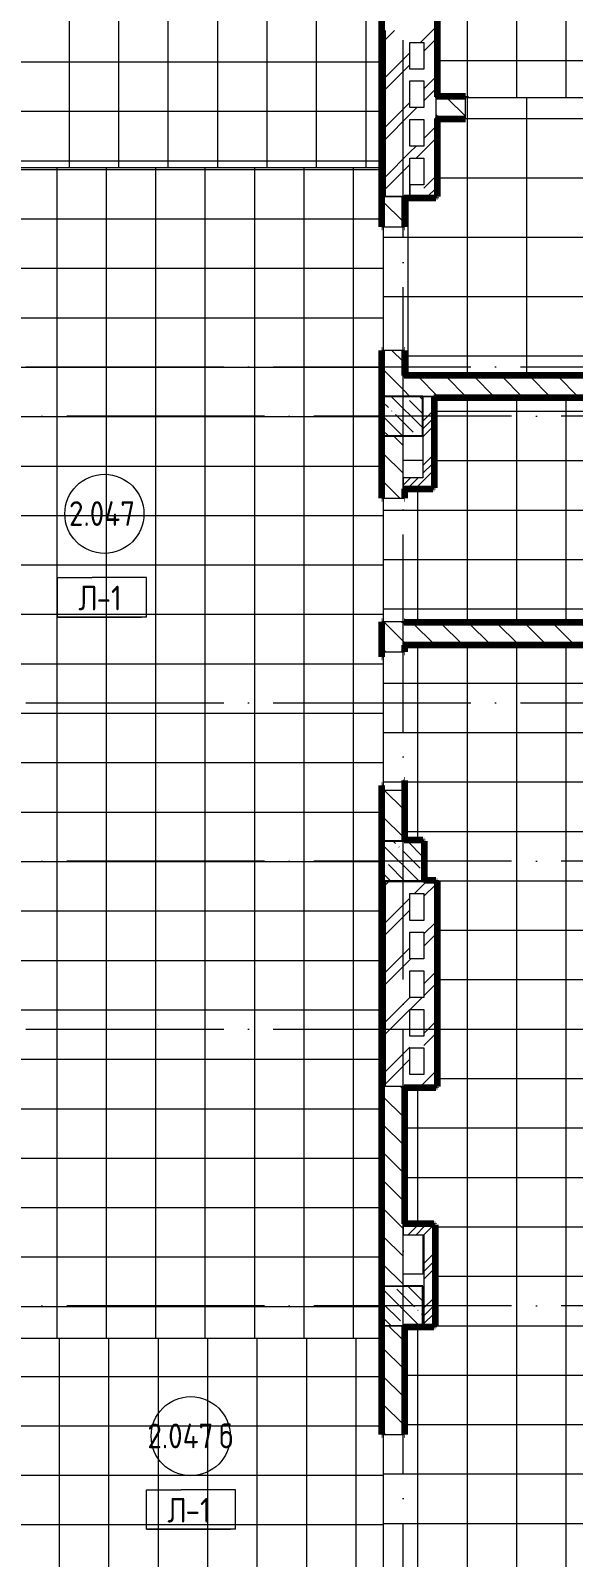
# Model space of a CAD drawing. Header units: millimetres. Extents: x 97 to 214665, y -4577 to 61202.
# Drawn here: x 198981 to 204471, y 10581 to 26025 of the extents above; entities that cross this region are included whole.
import ezdxf

# ---------------------------------------------------------------- set-up
doc = ezdxf.new("R2010")
doc.units = ezdxf.units.MM
doc.linetypes.add('ADSK_Линия сетки', pattern=[2500, 2000, -250, 0, -250])
for name, color, linetype, lineweight in [('A-AREA-____-IDEN', 2, 'Continuous', 20), ('A-FLOR-____-IDEN', 11, 'Continuous', 20), ('A-FLOR-____-OTLN', 192, 'Continuous', 9), ('A-FLOR-____-PATT', 8, 'Continuous', 9), ('A-WALL-____-MCUT', 113, 'Continuous', 9), ('A-WALL-____-PATT', 111, 'Continuous', 9), ('I-WALL-____-OTLN', 2, 'Continuous', 9), ('S-COLS-____-MCUT', 52, 'Continuous', 9), ('S-COLS-____-OTLN', 52, 'Continuous', 9), ('S-GRID-____-OTLN', 1, 'Continuous', 9)]:
    doc.layers.add(name, color=color, linetype=linetype, lineweight=lineweight)
doc.styles.add('GOST Common', font='GOST_Common.ttf', dxfattribs={"width": 0.9, "height": 250})
pattern_1 = [(135, (0, 0), (-141.42136, -141.42136), [])]
pattern_2 = [(45, (0, 0), (-251.4472, 251.4472), []), (45, (0, 381), (-251.4472, 251.4472), [])]
pattern_3 = [(45, (0, 0), (-224.5064, 224.5064), []), (45, (79.38, 0), (0, 449.0128), []), (45, (-79.38, 0), (0, 449.0128), [])]

# ---------------------------------------------------------------- blocks, each defined once
blk = doc.blocks.new('BSC_Колонна _Прямоугольная - 400x400-V28-О_АИ_ПП_4_200_Целиком')
at = {"layer": 'S-COLS-____-OTLN', "lineweight": 5}
h = blk.add_hatch(dxfattribs=at)
h.set_pattern_fill('FP_63', color=256, style=0, pattern_type=2)
h.set_pattern_definition([(135, (-145250, -22125), (-142.5612, -142.5612), []), (135, (-145107.44, -22125), (-142.5612, -142.5612), [252.016, -50.403, 3.353, -47.05])])
h.paths.add_polyline_path([(200, -200), (200, 200), (-200, 200), (-200, -200), (-111, -200)])
at = {"layer": 'S-COLS-____-MCUT', "color": 130, "lineweight": 25}
for p, q in [((200, 200), (-200, 200)), ((-200, 200), (-200, -200)), ((200, -200), (200, 200)), ((-200, -200), (200, -200))]:
    blk.add_line(p, q, dxfattribs=at)
blk = doc.blocks.new('BSC_Колонна _Прямоугольная - 400x400-V29-О_АИ_ПП_4_200_Целиком')
at = {"layer": 'S-COLS-____-OTLN', "lineweight": 5}
h = blk.add_hatch(dxfattribs=at)
h.set_pattern_fill('FP_64', color=256, style=0, pattern_type=2)
h.set_pattern_definition([(135, (-145250, -17625), (-142.56192, -142.56192), []), (135, (-145107.44, -17625), (-142.56192, -142.56192), [252.016, -50.403, 3.353, -47.05])])
h.paths.add_polyline_path([(-200, -200), (200, -200), (200, 200), (-200, 200)])
at = {"layer": 'S-COLS-____-MCUT', "color": 130, "lineweight": 25}
for p, q in [((200, 200), (-200, 200)), ((-200, 200), (-200, -200)), ((200, -200), (200, 200)), ((-200, -200), (200, -200))]:
    blk.add_line(p, q, dxfattribs=at)
blk = doc.blocks.new('0083_СОШ675_АР_R22_rvt-1-О_АИ_ПП_4_200_Целиком')
at = {"layer": 'A-WALL-____-PATT', "lineweight": 5}
h = blk.add_hatch(dxfattribs=at)
h.set_pattern_fill('FP_11', color=10, style=0, pattern_type=2)
h.set_pattern_definition(pattern_2)
h.paths.add_polyline_path([(145460, 24345), (145580, 24345), (145580, 26825), (145460, 26825), (145460, 24465)])
h = blk.add_hatch(dxfattribs=at)
h.set_pattern_fill('FP_11', color=10, style=0, pattern_type=2)
h.set_pattern_definition(pattern_2)
h.paths.add_polyline_path([(145320, 25905), (145460, 25905), (145460, 26025), (145070, 26025), (145070, 25905), (145139, 25905)])
h = blk.add_hatch(dxfattribs=at)
h.set_pattern_fill('FP_11', color=10, style=0, pattern_type=2)
h.set_pattern_definition(pattern_2)
h.paths.add_polyline_path([(145139, 24345), (145320, 24345), (145320, 25905), (145070, 25905), (145070, 24345)])
h = blk.add_hatch(dxfattribs=at)
h.set_pattern_fill('FP_11', color=10, style=0, pattern_type=2)
h.set_pattern_definition(pattern_2)
h.paths.add_polyline_path([(145460, 25515), (145460, 25635), (145320, 25635), (145320, 25515)])
h = blk.add_hatch(dxfattribs=at)
h.set_pattern_fill('FP_8', color=10, style=0, pattern_type=2)
h.set_pattern_definition(pattern_1)
h.paths.add_polyline_path([(152750, 25145), (152750, 25345), (147130, 25345), (147130, 25145), (150937, 25145)])
h.paths.add_polyline_path([(145580, 25145), (145880, 25145), (145880, 25345), (145580, 25345), (145580, 25209)])
h = blk.add_hatch(dxfattribs=at)
h.set_pattern_fill('FP_11', color=10, style=0, pattern_type=2)
h.set_pattern_definition(pattern_2)
h.paths.add_polyline_path([(145460, 25125), (145460, 25245), (145320, 25245), (145320, 25125)])
h = blk.add_hatch(dxfattribs=at)
h.set_pattern_fill('FP_11', color=10, style=0, pattern_type=2)
h.set_pattern_definition(pattern_2)
h.paths.add_polyline_path([(145460, 24735), (145460, 24855), (145320, 24855), (145320, 24735)])
h = blk.add_hatch(dxfattribs=at)
h.set_pattern_fill('FP_8', color=10, style=0, pattern_type=2)
h.set_pattern_definition(pattern_1)
h.paths.add_polyline_path([(145050, 22325), (145250, 22325), (145250, 22790), (145050, 22790)])
h.paths.add_polyline_path([(145250, 24040), (145250, 24345), (145050, 24345), (145050, 24040), (145139, 24040)])
h = blk.add_hatch(dxfattribs=at)
h.set_pattern_fill('FP_8', color=10, style=0, pattern_type=2)
h.set_pattern_definition(pattern_1)
h.paths.add_polyline_path([(152750, 22325), (152750, 22525), (145250, 22525), (145250, 22325), (152386, 22325)])
h = blk.add_hatch(dxfattribs=at)
h.set_pattern_fill('FP_15', color=10, style=0, pattern_type=2)
h.set_pattern_definition(pattern_3)
h.paths.add_polyline_path([(145550, 21400), (145550, 22325), (145450, 22325), (145450, 21400)])
h = blk.add_hatch(dxfattribs=at)
h.set_pattern_fill('FP_8', color=10, style=0, pattern_type=2)
h.set_pattern_definition(pattern_1)
h.paths.add_polyline_path([(145050, 17825), (145250, 17825), (145250, 18340), (145050, 18340)])
h.paths.add_polyline_path([(145250, 19740), (145250, 20045), (145050, 20045), (145050, 19740), (145139, 19740)])
h.paths.add_polyline_path([(145139, 21295), (145250, 21295), (145250, 21925), (145050, 21925), (145050, 21295)])
h = blk.add_hatch(dxfattribs=at)
h.set_pattern_fill('FP_15', color=10, style=0, pattern_type=2)
h.set_pattern_definition(pattern_3)
h.paths.add_polyline_path([(145450, 21400), (145450, 21500), (145250, 21500), (145250, 21400)])
h = blk.add_hatch(dxfattribs=at)
h.set_pattern_fill('FP_8', color=10, style=0, pattern_type=2)
h.set_pattern_definition(pattern_1)
h.paths.add_polyline_path([(152750, 19825), (152750, 20025), (145250, 20025), (145250, 19825), (150937, 19825)])
h = blk.add_hatch(dxfattribs=at)
h.set_pattern_fill('FP_11', color=10, style=0, pattern_type=2)
h.set_pattern_definition(pattern_2)
h.paths.add_polyline_path([(145320, 17295), (145460, 17295), (145460, 17415), (145070, 17415), (145070, 17295), (145139, 17295)])
h = blk.add_hatch(dxfattribs=at)
h.set_pattern_fill('FP_11', color=10, style=0, pattern_type=2)
h.set_pattern_definition(pattern_2)
h.paths.add_polyline_path([(145460, 15345), (145580, 15345), (145580, 17415), (145460, 17415), (145460, 15465)])
h = blk.add_hatch(dxfattribs=at)
h.set_pattern_fill('FP_11', color=10, style=0, pattern_type=2)
h.set_pattern_definition(pattern_2)
h.paths.add_polyline_path([(145320, 15465), (145320, 17295), (145070, 17295), (145070, 15465), (145139, 15465)])
h = blk.add_hatch(dxfattribs=at)
h.set_pattern_fill('FP_11', color=10, style=0, pattern_type=2)
h.set_pattern_definition(pattern_2)
h.paths.add_polyline_path([(145460, 16905), (145460, 17025), (145320, 17025), (145320, 16905)])
h = blk.add_hatch(dxfattribs=at)
h.set_pattern_fill('FP_11', color=10, style=0, pattern_type=2)
h.set_pattern_definition(pattern_2)
h.paths.add_polyline_path([(145460, 16515), (145460, 16635), (145320, 16635), (145320, 16515)])
h = blk.add_hatch(dxfattribs=at)
h.set_pattern_fill('FP_11', color=10, style=0, pattern_type=2)
h.set_pattern_definition(pattern_2)
h.paths.add_polyline_path([(145460, 16125), (145460, 16245), (145320, 16245), (145320, 16125)])
h = blk.add_hatch(dxfattribs=at)
h.set_pattern_fill('FP_11', color=10, style=0, pattern_type=2)
h.set_pattern_definition(pattern_2)
h.paths.add_polyline_path([(145070, 15345), (145460, 15345), (145460, 15465), (145070, 15465)])
h = blk.add_hatch(dxfattribs=at)
h.set_pattern_fill('FP_8', color=10, style=0, pattern_type=2)
h.set_pattern_definition(pattern_1)
h.paths.add_polyline_path([(145250, 4325), (145250, 8425), (145050, 8425), (145050, 4325), (145139, 4325)])
h.paths.add_polyline_path([(145139, 8825), (145250, 8825), (145250, 9325), (145050, 9325), (145050, 8825)])
h.paths.add_polyline_path([(145250, 11825), (145250, 12925), (145050, 12925), (145050, 11825), (145139, 11825)])
h.paths.add_polyline_path([(145250, 13325), (145250, 15345), (145050, 15345), (145050, 13325), (145139, 13325)])
h = blk.add_hatch(dxfattribs=at)
h.set_pattern_fill('FP_15', color=10, style=0, pattern_type=2)
h.set_pattern_definition(pattern_3)
h.paths.add_polyline_path([(145460, 13845), (145460, 13945), (145250, 13945), (145250, 13845)])
h = blk.add_hatch(dxfattribs=at)
h.set_pattern_fill('FP_15', color=10, style=0, pattern_type=2)
h.set_pattern_definition(pattern_3)
h.paths.add_polyline_path([(145460, 12925), (145560, 12925), (145560, 13945), (145460, 13945), (145460, 13643)])
at = {"layer": 'S-COLS-____-OTLN', "lineweight": 5}
h = blk.add_hatch(dxfattribs=at)
h.set_pattern_fill('FP_31', color=256, style=0, pattern_type=2)
h.set_pattern_definition([(135, (0, 0), (-142.5612, -142.5612), []), (135, (142.56, 0), (-142.5612, -142.5612), [252.016, -50.403, 3.353, -47.05])])
h.paths.add_polyline_path([(145250, 12925), (145450, 12925), (145450, 13325), (145050, 13325), (145050, 12925), (145139, 12925)])
at = {"layer": 'A-FLOR-____-OTLN', "color": 90}
for p, q in [((145250, 21675), (145250, 21925)), ((145450, 21675), (145250, 21675)), ((145250, 13445), (145250, 13845)), ((145450, 13845), (145450, 13445)), ((145450, 13445), (145250, 13445))]:
    blk.add_line(p, q, dxfattribs=at)
at = {"layer": 'A-WALL-____-MCUT', "color": 50, "lineweight": 13}
for p, q in [((145580, 25345), (145580, 26825)), ((145070, 26025), (145070, 25905)), ((145070, 25905), (145070, 24345)), ((145320, 25635), (145320, 25905)), ((145320, 25905), (145460, 25905)), ((145460, 25905), (145460, 25635)), ((145460, 25635), (145320, 25635)), ((145320, 25245), (145320, 25515)), ((145320, 25515), (145460, 25515)), ((145460, 25515), (145460, 25245)), ((145880, 25345), (145580, 25345)), ((145880, 25145), (145880, 25345)), ((145460, 25245), (145320, 25245)), ((145320, 24855), (145320, 25125)), ((145320, 25125), (145460, 25125)), ((145460, 25125), (145460, 24855)), ((145580, 25145), (145880, 25145)), ((145580, 24345), (145580, 25145)), ((145460, 24855), (145320, 24855)), ((145320, 24345), (145320, 24735)), ((145320, 24735), (145460, 24735)), ((145460, 24735), (145460, 24465)), ((145460, 24465), (145320, 24465)), ((145320, 24465), (145320, 24345)), ((145050, 24345), (145050, 24040)), ((145070, 24345), (145050, 24345)), ((145250, 24345), (145320, 24345)), ((145250, 24040), (145250, 24345)), ((145320, 24345), (145460, 24345)), ((145460, 24345), (145580, 24345)), ((145050, 24040), (145250, 24040)), ((145050, 22790), (145050, 22325)), ((145250, 22790), (145050, 22790)), ((145250, 22525), (145250, 22790)), ((152750, 22525), (145250, 22525)), ((145450, 22325), (152750, 22325)), ((145550, 22325), (145450, 22325)), ((145550, 21400), (145550, 22325)), ((145050, 21925), (145050, 21295)), ((145250, 21295), (145250, 21925)), ((145450, 21925), (145450, 21500)), ((145450, 21500), (145250, 21500)), ((145250, 21500), (145250, 21400)), ((145250, 21400), (145450, 21400)), ((145450, 21400), (145550, 21400)), ((145050, 21295), (145250, 21295)), ((145050, 20045), (145050, 19740)), ((145250, 20045), (145050, 20045)), ((145250, 20025), (145250, 20045)), ((152750, 20025), (145250, 20025)), ((145250, 19825), (152750, 19825)), ((145250, 19740), (145250, 19825)), ((145050, 19740), (145250, 19740)), ((145050, 18340), (145050, 17825)), ((145250, 18340), (145050, 18340)), ((145250, 17825), (145250, 18340)), ((145460, 17415), (145070, 17415)), ((145070, 17415), (145070, 17295)), ((145580, 17415), (145460, 17415)), ((145580, 15345), (145580, 17415)), ((145070, 17295), (145070, 15465)), ((145320, 17025), (145320, 17295)), ((145320, 17295), (145460, 17295)), ((145460, 17295), (145460, 17025)), ((145460, 17025), (145320, 17025)), ((145320, 16635), (145320, 16905)), ((145320, 16905), (145460, 16905)), ((145460, 16905), (145460, 16635)), ((145460, 16635), (145320, 16635)), ((145320, 16245), (145320, 16515)), ((145320, 16515), (145460, 16515)), ((145460, 16515), (145460, 16245)), ((145460, 16245), (145320, 16245)), ((145320, 15855), (145320, 16125)), ((145320, 16125), (145460, 16125)), ((145460, 16125), (145460, 15855)), ((145460, 15855), (145320, 15855)), ((145320, 15465), (145320, 15735)), ((145320, 15735), (145460, 15735)), ((145460, 15735), (145460, 15465)), ((145070, 15465), (145070, 15345)), ((145460, 15465), (145320, 15465)), ((145050, 15345), (145050, 13325)), ((145070, 15345), (145050, 15345)), ((145250, 15345), (145460, 15345)), ((145250, 13325), (145250, 15345)), ((145460, 15345), (145580, 15345)), ((145460, 13945), (145250, 13945)), ((145250, 13945), (145250, 13845)), ((145560, 13945), (145460, 13945)), ((145560, 12925), (145560, 13945)), ((145250, 13845), (145460, 13845)), ((145460, 13845), (145460, 12925)), ((145050, 12925), (145050, 11825)), ((145250, 11825), (145250, 12925)), ((145460, 12925), (145560, 12925)), ((145050, 11825), (145250, 11825))]:
    blk.add_line(p, q, dxfattribs=at)
at = {"layer": 'A-WALL-____-MCUT', "color": 10, "lineweight": 5}
for p, q in [((145580, 25345), (145580, 25145)), ((145070, 24345), (145250, 24345)), ((145250, 24345), (145070, 24345)), ((145250, 15345), (145070, 15345)), ((145050, 13325), (145250, 13325)), ((145250, 12925), (145050, 12925))]:
    blk.add_line(p, q, dxfattribs=at)
at = {"layer": 'S-COLS-____-MCUT', "color": 130, "lineweight": 25}
for p, q in [((145050, 13325), (145050, 12925)), ((145450, 13325), (145250, 13325)), ((145450, 12925), (145450, 13325)), ((145250, 12925), (145450, 12925))]:
    blk.add_line(p, q, dxfattribs=at)
at = {"layer": 'S-COLS-____-OTLN', "color": 90}
for p, q in [((145250, 13325), (145050, 13325)), ((145050, 12925), (145250, 12925))]:
    blk.add_line(p, q, dxfattribs=at)
at = {"layer": 'S-COLS-____-OTLN', "color": 90, "lineweight": 9}
for name, p in [('BSC_Колонна _Прямоугольная - 400x400-V28-О_АИ_ПП_4_200_Целиком', (145250, 22125)), ('BSC_Колонна _Прямоугольная - 400x400-V29-О_АИ_ПП_4_200_Целиком', (145250, 17625))]:
    blk.add_blockref(name, p, dxfattribs=at)
blk = doc.blocks.new('ADSK_Марка_Перекрытие - Типоразмер_ADSK_Марка-158127-О_АИ_ПП_4_200_Целиком')
at = {"layer": 'A-FLOR-____-IDEN'}
for p, q in [((-4.5, 4), (-1, 4)), ((-4.5, 0), (-4.5, 4)), ((4.5, 4), (-1, 4)), ((4.5, 0), (4.5, 4)), ((4.5, 0), (-4.5, 0)), ((-4.5, 0), (4, 0))]:
    blk.add_line(p, q, dxfattribs=at)
blk = doc.blocks.new('ADSK_Марка_Помещение_ОдноЗначение - Номер-159740-О_АИ_ПП_4_200_Целиком')
at = {"layer": 'A-AREA-____-IDEN'}
blk.add_circle((0, 0), 4, dxfattribs=at)

msp = doc.modelspace()

# ---------------------------------------------------------------- hatches: boundary and pattern name
at = {"layer": 'A-FLOR-____-PATT'}
h = msp.add_hatch(dxfattribs=at)
h.set_pattern_fill('FP_214', color=256, style=0, pattern_type=2)
h.set_pattern_definition([(270, (198373.1, 41707.5), (500, 3e-14), []), (0, (198373.1, 41707.5), (0, 500), [])])
h.paths.add_polyline_path([(194518.12633, 24640), (195188.114412, 24640), (195188.114412, 24655.000586), (195678.114412, 24655.000586), (195678.114412, 24640.000586), (196348.114412, 24640), (196348.114412, 24655.000586), (196838.114412, 24655.000586), (196838.788908, 24640.000586), (197508.114412, 24640.000586), (197508.114412, 24655.000586), (197948.114412, 24655.000586), (197948.114412, 24650.000586), (197958.114412, 24650.000586), (197958.114412, 24640.000586), (202533.09249, 24640), (202533.09249, 27299.999), (202548.114412, 27299.999), (202548.09249, 29799.999), (202533.09249, 29799.999), (202533.09249, 36649.999414), (202548.09249, 36649.999414), (202548.09249, 58575), (202538.09249, 58575), (202538.09249, 58573.500586), (202548.09249, 58573.500586), (202548.09249, 52424.999414), (202533.09249, 52424.999414), (202533.09249, 58560.000586), (202163.078815, 58560.000586), (202163.078815, 58565.000586), (202153.078815, 58565.000586), (202153.078815, 58575.000586), (202148.078815, 58575.787917), (202148.078815, 58760.000586), (198370.408361, 58760.000586), (198370.408361, 58575.000586), (198365.408361, 58575), (198365.152963, 58565.000586), (198355.408361, 58565.000586), (198354.655855, 58560.000586), (197963.114412, 58560.000586), (197963.114412, 51885.000586), (197948.114412, 51885.263219), (197947.59249, 51885.000586), (197747.59249, 51885.000586), (197747.59249, 50245.000586), (197963.114412, 50245.000586), (197963.114412, 48014.999414), (197948.114412, 48014.999414), (197948.114412, 45814.999414), (197963.114412, 45814.999414), (197963.114412, 39459.99902), (197948.114412, 39459.99902), (197948.114412, 38359.99902), (197963.114412, 38359.99902), (197963.114412, 34724.967838), (197948.114412, 34724.967838), (197948.114412, 33624.967838), (197963.114412, 33624.967838), (197963.114412, 31934.999414), (197748.114412, 31934.999414), (197748.114412, 30434.999414), (197963.114412, 30434.23311), (197963.114412, 27425.000586), (197958.114412, 27425), (197958.114412, 27415.000586), (197948.114412, 27415.000586), (197948.114412, 27410.000586), (194388.114412, 27410.000586), (194388.114412, 27105.119334), (194383.114412, 27105.119334), (194382.200661, 27095.11992), (194373.114412, 27095.11992), (194372.049597, 27090.11992), (194213.09249, 27090.11992), (194213.09249, 27095.11992), (194198.114412, 27094.999414), (194198.114412, 24894.999414), (194213.09249, 24894.999414), (194213.09249, 24655.000586), (194518.114412, 24655.000586), (194518.114412, 24640.000586)])
h.paths.add_polyline_path([(202548.09249, 24640.000586), (202548.113444, 24640.000586), (202548.09249, 24640.013272)])
h.paths.add_polyline_path([(202548.09249, 30925), (202548.114412, 30925), (202548.09249, 31024.996602)])
h.paths.add_polyline_path([(202548.09249, 39149.999414), (202533.09249, 39149.999414), (202533.09249, 45574.999), (202548.09249, 45574.999), (202548.09249, 40024.96086)])
h.paths.add_polyline_path([(202538.09249, 46824.999), (202533.09249, 46824.999), (202533.09249, 49924.999414), (202548.09249, 49924.999414), (202548.09249, 46824.999)])
h = msp.add_hatch(dxfattribs=at)
h.set_pattern_fill('FP_203', color=256, style=0, pattern_type=2)
h.set_pattern_definition([(180, (206398.1, 33720), (-6e-14, -500), []), (270, (206398.1, 33720), (500, 3e-14), [])])
h.paths.add_polyline_path([(203378.131409, 25344.999414), (204628.114412, 25344.999414), (204628.114412, 25360), (210233.09249, 25360), (210233.09249, 26410.000586), (210048.114412, 26410.000586), (210047.664986, 26415.000586), (210038.114412, 26415.000586), (210038.114412, 26425.000586), (210033.114412, 26425.859577), (210033.114412, 26625.001172), (210026.09249, 26625.001172), (210026.09249, 27400.11992), (210031.09249, 27400.11992), (210031.09249, 27410.11992), (210041.09249, 27410.11992), (210041.09249, 27415.11992), (210233.114412, 27415.11992), (210233.114412, 30910.000586), (210048.114412, 30910.000586), (210048.11435, 30915.000586), (210038.114412, 30915.000586), (210038.114412, 30925.000586), (210033.114412, 30925), (210033.114412, 31325.239253), (210038.114412, 31325.239253), (210038.114412, 31335.239253), (210048.114412, 31335.239253), (210048.857733, 31340.239253), (210233.114412, 31340.239253), (210233.114412, 35410.316132), (210041.114412, 35410.316132), (210041.114412, 35415.316132), (210031.114412, 35415.316132), (210031.114412, 35425.316132), (210026.114412, 35425.316132), (210026.114412, 36235.239253), (210031.114412, 36231.90592), (210031.114412, 36235.239253), (210041.114412, 36235.239253), (210041.114412, 36240.239253), (210233.09249, 36240.239253), (210233.09249, 40310.120506), (210041.114412, 40310.120506), (210041.114412, 40315.120506), (210031.114412, 40315.120506), (210031.114412, 40325.120506), (210026.114412, 40325.120506), (210026.114412, 41140.239253), (210233.09249, 41140.239253), (210233.09249, 42083.999414), (203093.114412, 42083.999414), (203093.114412, 40179.999414), (203088.114412, 40179.999414), (203088.114412, 40170), (203078.114412, 40170), (203078.114412, 40165), (202763.09249, 40165), (202763.09249, 39143), (202748.09249, 39143), (202748.09249, 39149.999414), (202548.114412, 39149.999414), (202548.433901, 36649.999414), (202748.114412, 36649.999414), (202748.114412, 36643), (202763.09249, 36643), (202763.09249, 36240.032748), (203078.09249, 36240.032748), (203078.114412, 36235.032748), (203088.09249, 36235.032748), (203088.09249, 36225.032748), (203093.09249, 36225), (203093.09249, 34525), (203088.09249, 34525), (203088.09249, 34515.000586), (203078.09249, 34515.000586), (203078.09249, 34510.000586), (202763.114412, 34510.000586), (202763.114412, 33190.001172), (203078.114412, 33190.001172), (203078.114412, 33185.001172), (203088.114998, 33185.001172), (203088.114412, 33175.001172), (203093.114412, 33175.000586), (203093.114412, 31900.000586), (203112.114412, 31900.000586), (203112.114412, 30299.000586), (203107.114412, 30299.000586), (203107.114412, 30294.000586), (203112.114412, 30294.000586), (203112.114412, 30284.000586), (203107.114412, 30284.000586), (203107.114412, 30279.000586), (202768.114412, 30279.000586), (202768.114412, 29799.999), (202763.114412, 29799.999), (202763.114412, 29794.999), (202753.114412, 29794.999), (202753.114412, 29799.999), (202748.114412, 29800.282425), (202748.114412, 30299.000586), (202747.927246, 30299.000586), (202747.927246, 29799.999), (202548.114412, 29799.999), (202548.114412, 27299.999), (202747.927246, 27299.999), (202748.114412, 27299.999), (202763.114412, 27299.999), (202763.114412, 26840.000586), (203078.114412, 26840.000586), (203078.114412, 26835.000586), (203088.114412, 26835.000586), (203088.114412, 26825.000586), (203093.114412, 26824.139165), (203093.114412, 25360), (203378.114412, 25360), (203378.114412, 25345)])
h.paths.add_polyline_path([(210048.114412, 35825), (210048.114412, 36225), (210041.114412, 36225), (210041.114412, 35825)])
h = msp.add_hatch(dxfattribs=at)
h.set_pattern_fill('FP_202', color=256, style=0, pattern_type=2)
h.set_pattern_definition([(90, (206398.1, 23935), (-600, 4e-14), []), (180, (206398.1, 23935), (-7e-14, -600), [])])
h.paths.add_polyline_path([(203603.261393, 22540.000586), (210023.09349, 22540.000586), (210023.09349, 23000.004543), (210028.09349, 23000.004543), (210028.09349, 23010.004543), (210038.09349, 23010.004543), (210038.09349, 23015.004543), (210233.114412, 23015.004543), (210233.114412, 25130), (204628.114412, 25130), (204627.785609, 25344.999414), (203378.114412, 25344.999414), (203378.114412, 25130), (203093.114412, 25130), (203093.114412, 24345.000586), (203088.114412, 24345.000586), (203088.113826, 24335.001172), (203078.114412, 24335.001172), (203078.114412, 24330.001172), (202763.114412, 24330.001172), (202763.114412, 24039.999414), (202548.114412, 24039.999414), (202548.114412, 22789.999414), (202763.114412, 22789.999414), (202763.114412, 22540.000586), (203208.290306, 22540.000586)])
h = msp.add_hatch(dxfattribs=at)
h.set_pattern_fill('FP_216', color=256, style=0, pattern_type=2)
h.set_pattern_definition([(270, (205248.1, 13620), (500, 3e-14), []), (0, (205248.1, 13620), (0, 500), [])])
h.paths.add_polyline_path([(197963.114412, 12800.000586), (202533.114412, 12800.000586), (202533.114412, 18389.999414), (202548.114412, 18389.999414), (202548.114412, 19689.999414), (202533.114412, 19689.999414), (202533.114412, 20044.999414), (202548.114412, 20044.999414), (202548.114412, 21294.999414), (202533.114412, 21294.999414), (202533.114412, 22789.999414), (202548.114412, 22789.999414), (202547.927246, 24039.999414), (202533.114412, 24039.999414), (202533.09249, 24640), (197963.114412, 24640), (197963.114412, 23214.166393), (197948.114412, 23214.166393), (197948.114412, 23179.166194), (197748.114412, 23179.166194), (197748.114412, 22229.166194), (197948.114412, 22229.166194), (197948.114412, 22114.166393), (197963.114412, 22114.166393), (197963.114412, 21113.999463), (197948.114412, 21113.999393), (197948.114412, 20013.999393), (197963.114412, 20013.999393), (197963.114412, 18415.000586), (197948.114412, 18415.000586), (197948.114412, 17315.000586), (197963.114412, 17315.000586), (197963.114412, 13944.478657), (197968.114412, 13944.478657), (197968.114412, 13442.828657), (197963.114412, 13442.828657), (197963.114412, 13000)])
h = msp.add_hatch(dxfattribs=at)
h.set_pattern_fill('FP_201', color=256, style=0, pattern_type=2)
h.set_pattern_definition([(0, (206398.1, 21175), (0, 500), []), (90, (206398.1, 21175), (-500, 3e-14), [])])
h.paths.add_polyline_path([(210233.114412, 20040), (210233.114412, 21910.000586), (210048.09249, 21910.000586), (210048.09249, 21915.000586), (210038.09249, 21915.000586), (210038.09249, 21925), (210033.09249, 21925.857123), (210033.09249, 22310.000586), (203063.09249, 22310.000586), (203063.09249, 21400.000586), (203058.09249, 21400.000586), (203058.091904, 21390.000586), (203048.09249, 21390.000586), (203048.09249, 21385.000586), (202763.114412, 21385.000586), (202763.114412, 21294.999414), (202548.114412, 21294.999414), (202548.114412, 20044.999414), (202763.114412, 20044.999414), (202763.114412, 20040), (210169.56388, 20040)])
h = msp.add_hatch(dxfattribs=at)
h.set_pattern_fill('FP_200', color=256, style=0, pattern_type=2)
h.set_pattern_definition([(0, (206398.1, 14425), (0, 500), []), (90, (206398.1, 14425), (-500, 3e-14), [])])
h.paths.add_polyline_path([(208435.027453, 9040.000586), (210033.09249, 9040.000586), (210033.09249, 9416.090714), (210038.09249, 9416.090714), (210038.09249, 9426.090714), (210048.09249, 9426.090714), (210048.092586, 9431.090714), (210233.114412, 9431.090714), (210233.114412, 12909.996629), (210041.114412, 12909.996629), (210041.114412, 12914.996629), (210031.114412, 12914.996629), (210031.114412, 12924.996629), (210026.114412, 12925), (210026.114412, 13720.73942), (210031.114412, 13720.73942), (210031.114412, 13730.73942), (210041.114412, 13730.73942), (210041.114412, 13735.73942), (210233.114412, 13735.73942), (210233.114412, 17409.996629), (210041.114412, 17410.998465), (210041.114412, 17414.996629), (210031.114412, 17414.996629), (210031.114412, 17424.996629), (210026.114412, 17425), (210026.114412, 18550.746748), (210031.114412, 18550.746748), (210031.114412, 18560.746748), (210041.114412, 18560.746748), (210041.114412, 18565.746748), (210233.09249, 18565.746748), (210233.09249, 19810), (202763.09249, 19810), (202763.09249, 19739.999414), (202548.114412, 19739.999414), (202548.684212, 18339.999414), (202748.09249, 18339.999414), (202748.114412, 18439.999414), (202763.09249, 18439.999414), (202763.09249, 17840.000586), (202948.09249, 17840.000586), (202948.114412, 17835.000586), (202958.09249, 17835.000586), (202958.09249, 17825.000586), (202963.09249, 17825.000586), (202963.09249, 17430.001172), (203078.114412, 17430.001172), (203079.118191, 17425.001172), (203088.114412, 17425.001172), (203088.114412, 17415.001172), (203093.114412, 17415.000586), (203093.114412, 15344.997215), (203088.114412, 15344.997215), (203088.095861, 15334.997215), (203078.114412, 15334.997215), (203077.878157, 15329.997215), (202763.114412, 15329.997215), (202763.114412, 13960.235296), (203058.114412, 13960.235296), (203058.238717, 13955.235296), (203068.114412, 13955.235296), (203068.114412, 13945.235296), (203073.114412, 13944.515887), (203073.114412, 12925.235296), (203068.114412, 12925), (203068.114412, 12915.235296), (203058.114412, 12915.235296), (203058.114412, 12910.235296), (202763.114412, 12910.235296), (202763.114412, 11825), (202548.114412, 11825), (202548.114412, 9325), (202763.114412, 9325), (202763.114998, 9040.000586), (206502.321029, 9040.000586)])
h.paths.add_polyline_path([(210238.114412, 12924.996629), (210238.114412, 12924.999414), (210048.114445, 12924.999414), (210048.114412, 13325), (210041.114412, 13325), (210041.114412, 12924.996629), (210048.114604, 12924.996629)])
h.paths.add_polyline_path([(210248.09249, 12924.996629), (210248.09249, 12924.999414), (210238.114412, 12924.999414)])
h.paths.add_polyline_path([(203058.114412, 12925.235296), (203058.040263, 13945.235296), (203058.09249, 13944.999414), (203058.09249, 12925.235296)])
h.paths.add_polyline_path([(202958.096423, 15344.997215), (203078.114412, 15345.007128), (203078.09249, 15345.000586), (202958.09249, 15344.997215)])
h.paths.add_polyline_path([(210048.114594, 17424.996629), (210048.114412, 17425), (210048.114412, 17825), (210041.114412, 17825), (210041.114412, 17424.996629), (210048.103117, 17424.996629)])
h.paths.add_polyline_path([(210248.09249, 17424.996629), (210248.09249, 17424.999414), (210238.114412, 17424.999414)])
h = msp.add_hatch(dxfattribs=at)
h.set_pattern_fill('FP_217', color=256, style=0, pattern_type=2)
h.set_pattern_definition([(0, (198273.1, 6412.5), (0, 500), []), (90, (198273.1, 6412.5), (-500, 3e-14), [])])
h.paths.add_polyline_path([(201670.554969, 40.000586), (202148.09249, 40.000586), (202148.09249, 225), (202153.09249, 225.000586), (202153.74067, 235.000586), (202163.09249, 235.000586), (202163.09249, 240.000586), (202533.09249, 240.000586), (202533.09249, 774.999), (202548.09249, 774.999185), (202548.09249, 11825), (202533.09249, 11825), (202533.09249, 12800), (197958.114412, 12800), (197958.114412, 12790.000586), (197948.114412, 12790.000586), (197948.114412, 12785.000586), (194438.114412, 12785.000586), (194438.114412, 12472.869184), (194433.114412, 12472.869184), (194433.114412, 12462.869184), (194423.114412, 12462.869184), (194422.905878, 12457.869184), (194213.114412, 12457.869184), (194213.114412, 12345), (193998.09249, 12344.983559), (193998.170911, 10645), (194213.114412, 10645), (194213.114412, 10440.001172), (197948.114412, 10440.001172), (197948.114412, 10435.001172), (197958.114412, 10435.001172), (197958.114412, 10425.001172), (197963.114412, 10424.940931), (197963.114412, 8750), (197748.114412, 8749.741161), (197748.114412, 7110), (197963.114412, 7110), (197963.114412, 240.000586), (198353.09249, 240.000586), (198353.09249, 235.000586), (198363.09249, 235.000586), (198363.09249, 225.000586), (198368.09249, 225), (198368.09249, 40.000586), (200704.201756, 40.000586)])
h.paths.add_polyline_path([(202538.09249, 3274.999), (202533.09249, 3274.999448), (202533.09249, 9325), (202548.09249, 9325), (202548.09249, 3274.999448)])
at = {"layer": 'A-WALL-____-PATT'}
h = msp.add_hatch(color=7, dxfattribs=at)
h.paths.add_polyline_path([(202538.09249, 26025.000586), (202548.09249, 26025.000586), (202548.09249, 27299.999), (202538.09249, 27299.999)])
h.paths.add_polyline_path([(202548.09249, 29799.999), (202548.09249, 36649.999414), (202538.09249, 36649.999414), (202538.09249, 29799.999)])
h.paths.add_polyline_path([(202548.09249, 39149.999414), (202548.09249, 45574.999), (202538.09249, 45574.999), (202538.09249, 39149.999414)])
h.paths.add_polyline_path([(202548.09249, 46824.999), (202548.09249, 49924.999414), (202538.09249, 49924.999414), (202538.09249, 46824.999)])
h.paths.add_polyline_path([(202548.09249, 52424.999414), (202548.09249, 58573.500586), (202538.09249, 58573.500586), (202538.09249, 52424.999414)])
for points in [[(203078.114412, 25355), (203088.114412, 25355), (203088.114412, 26835.000586), (203078.114412, 26835.000586), (203078.114412, 25931.957686)], [(202548.09249, 24640.000586), (202548.09249, 26025.000586), (202538.09249, 26025.000586), (202538.09249, 24640.000586)], [(203088.114412, 24335.001172), (203088.114412, 25135), (203078.114412, 25135), (203078.114412, 24335.001172)], [(203078.114412, 24335.001172), (203078.114412, 24345.001172), (202758.114412, 24345.001172), (202758.114412, 24335.001172)], [(210038.09349, 22525.000586), (210038.09349, 22535.000586), (202758.114412, 22535.000586), (202758.114412, 22525.000586), (209884.566367, 22525.000586)], [(210048.09249, 22315.000586), (210048.09249, 22325.000586), (203048.09249, 22325.000586), (203048.09249, 22315.000586), (210038.09249, 22315.000586)], [(203058.09249, 21390.000586), (203058.09249, 22315.000586), (203048.09249, 22315.000586), (203048.09249, 21390.000586)], [(203048.09249, 21390.000586), (203048.09249, 21400.000586), (202758.114412, 21400.000586), (202758.114412, 21390.000586)], [(210238.114412, 20025), (210238.114412, 20035), (202758.114412, 20035), (202758.114412, 20025), (208435.027453, 20025)], [(210238.09249, 19815), (210238.09249, 19825), (202758.09249, 19825), (202758.09249, 19815), (208435.027453, 19815)], [(202948.09249, 17825.000586), (202948.09249, 17835.000586), (202748.09249, 17835.000586), (202748.09249, 17825.000586)], [(202948.09249, 17415.001172), (202958.09249, 17415.001172), (202958.09249, 17835.000586), (202948.09249, 17835.000586), (202948.09249, 17425)], [(203078.114412, 17415.001172), (203078.114412, 17425.001172), (202958.09249, 17425.001172), (202958.09249, 17415.001172)], [(203078.114412, 15344.997215), (203088.114412, 15344.997215), (203088.114412, 17425.001172), (203078.114412, 17425.001172), (203078.114412, 15811.41553)], [(202748.114412, 15334.997215), (203088.114412, 15334.997215), (203088.114412, 15344.997215), (202748.114412, 15344.997215)], [(202758.114412, 13945.235296), (202758.114412, 15334.997215), (202748.114412, 15334.997215), (202748.114412, 13945.235296)], [(203058.114412, 13945.235296), (203068.114412, 13945.235296), (203068.114412, 13955.235296), (202758.114412, 13955.235296), (202758.114412, 13945.235296)], [(203058.114412, 12915.235296), (203068.114412, 12915.235296), (203068.114412, 13945.235296), (203058.114412, 13945.235296), (203058.114412, 12919.832057)], [(203058.114412, 12915.235296), (203058.114412, 12925.235296), (202758.114412, 12925.235296), (202758.114412, 12915.235296)]]:
    msp.add_hatch(color=7, dxfattribs=at).paths.add_polyline_path(points)
h = msp.add_hatch(color=7, dxfattribs=at)
h.paths.add_polyline_path([(210248.09249, 25345), (210248.09249, 25355), (204628.114412, 25355), (204628.114412, 25345), (208435.027453, 25345)])
h.paths.add_polyline_path([(203378.114412, 25345), (203378.114412, 25355), (203078.114412, 25355), (203078.114412, 25345)])
h = msp.add_hatch(color=7, dxfattribs=at)
h.paths.add_polyline_path([(210238.114412, 25135), (210248.114412, 25135), (210248.114412, 25145), (204628.114412, 25145), (204628.114412, 25135), (208435.027453, 25135)])
h.paths.add_polyline_path([(203378.114412, 25135), (203378.114412, 25145), (203078.114412, 25145), (203078.114412, 25135), (203088.114412, 25135)])
h = msp.add_hatch(color=7, dxfattribs=at)
h.paths.add_polyline_path([(202548.114412, 12800.000586), (202548.114412, 18389.999414), (202538.114412, 18389.999414), (202538.114412, 12800.000586)])
h.paths.add_polyline_path([(202538.114412, 19689.999414), (202548.114412, 19689.999414), (202548.114412, 20044.999414), (202538.114412, 20044.999414)])
h.paths.add_polyline_path([(202538.114412, 21294.999414), (202548.114412, 21294.999414), (202548.114412, 22789.999414), (202538.114412, 22789.999414), (202538.114412, 21925)])
h.paths.add_polyline_path([(202548.114412, 24039.999414), (202548.114412, 24640.000586), (202538.114412, 24640.000586), (202538.114412, 24039.999414)])
h = msp.add_hatch(color=7, dxfattribs=at)
h.paths.add_polyline_path([(202758.114412, 22525.000586), (202758.114412, 22789.999414), (202748.114412, 22789.999414), (202748.114412, 22525.000586)])
h.paths.add_polyline_path([(202748.114412, 24039.999414), (202758.114412, 24039.999414), (202758.114412, 24345.001172), (202748.114412, 24345.001172)])
h = msp.add_hatch(color=7, dxfattribs=at)
h.paths.add_polyline_path([(202748.114412, 20025), (202758.114412, 20025), (202758.114412, 20044.999414), (202748.114412, 20044.999414)])
h.paths.add_polyline_path([(202758.114412, 21294.999414), (202758.114412, 21400.000586), (202748.114412, 21400.000586), (202748.114412, 21294.999414)])
h = msp.add_hatch(color=7, dxfattribs=at)
h.paths.add_polyline_path([(202758.09249, 17835.000586), (202758.09249, 18439.999414), (202748.09249, 18439.999414), (202748.09249, 17835.000586)])
h.paths.add_polyline_path([(202748.09249, 19739.999414), (202758.09249, 19739.999414), (202758.09249, 19825), (202748.09249, 19825)])
h = msp.add_hatch(color=7, dxfattribs=at)
h.paths.add_polyline_path([(202758.114412, 9035.000586), (202758.114412, 9325), (202748.114412, 9325), (202748.114412, 9035.000586)])
h.paths.add_polyline_path([(202758.114412, 11825), (202758.114412, 12925.235296), (202748.114412, 12925.235296), (202748.114412, 11825)])
h = msp.add_hatch(color=7, dxfattribs=at)
h.paths.add_polyline_path([(202548.09249, 235.000586), (202548.09249, 774.999), (202538.09249, 774.999), (202538.09249, 235.000586)])
h.paths.add_polyline_path([(202538.09249, 3274.999), (202548.09249, 3274.999), (202548.09249, 9325), (202538.09249, 9325), (202538.09249, 5690.873374)])
h.paths.add_polyline_path([(202538.09249, 11825), (202548.09249, 11825), (202548.09249, 12800.000586), (202538.09249, 12800.000586)])

# ---------------------------------------------------------------- linework, layer by layer
at = {"layer": 'A-FLOR-____-OTLN'}
for p, q in [((204628.114412, 25344.999414), (203378.114412, 25344.999414)), ((197963.114412, 24640), (202533.09249, 24640)), ((202548.114412, 24039.999414), (202548.114412, 22789.999414)), ((202548.114412, 21294.999414), (202548.114412, 20044.999414)), ((202548.114412, 19689.999414), (202548.114412, 18389.999414)), ((197963.114412, 12800), (202533.09249, 12800)), ((202548.114412, 11825), (202548.114412, 9325))]:
    msp.add_line(p, q, dxfattribs=at)
at = {"layer": 'A-WALL-____-MCUT', "color": 7}
for p, q in [((202538.09249, 27299.999), (202538.09249, 24640.000586)), ((202548.09249, 24640.000586), (202548.09249, 27299.999)), ((203078.114412, 26825.000586), (203078.114412, 25345)), ((203088.114412, 25355), (203088.114412, 26835.000586)), ((203078.114412, 25345), (203378.114412, 25345)), ((203378.114412, 25355), (203088.114412, 25355)), ((203378.114412, 25345), (203378.114412, 25355)), ((203378.114412, 25145), (203078.114412, 25145)), ((203078.114412, 25145), (203078.114412, 24345.001172)), ((203088.114412, 25135), (203378.114412, 25135)), ((203088.114412, 24335.001172), (203088.114412, 25135)), ((203378.114412, 25135), (203378.114412, 25145)), ((202538.114412, 24640.000586), (202538.114412, 24039.999414)), ((202548.114412, 24039.999414), (202548.114412, 24640.000586)), ((202748.114412, 24345.001172), (202748.114412, 24039.999414)), ((203078.114412, 24345.001172), (202748.114412, 24345.001172)), ((202758.114412, 24039.999414), (202758.114412, 24335.001172)), ((202758.114412, 24335.001172), (203088.114412, 24335.001172)), ((202538.114412, 24039.999414), (202548.114412, 24039.999414)), ((202748.114412, 24039.999414), (202758.114412, 24039.999414)), ((202548.114412, 22789.999414), (202538.114412, 22789.999414)), ((202538.114412, 22789.999414), (202538.114412, 21294.999414)), ((202548.114412, 22325), (202548.114412, 22789.999414)), ((202758.114412, 22789.999414), (202748.114412, 22789.999414)), ((202748.114412, 22789.999414), (202748.114412, 22525.000586)), ((202758.114412, 22535.000586), (202758.114412, 22789.999414)), ((202748.114412, 22525.000586), (210038.09349, 22525.000586)), ((210028.09349, 22535.000586), (202758.114412, 22535.000586)), ((210048.09249, 22325.000586), (203048.09249, 22325.000586)), ((203048.09249, 22325.000586), (203048.09249, 21400.000586)), ((203058.09249, 22315.000586), (210038.09249, 22315.000586)), ((203058.09249, 21390.000586), (203058.09249, 22315.000586)), ((202548.114412, 21294.999414), (202548.114412, 21925)), ((202748.114412, 21400.000586), (202748.114412, 21294.999414)), ((203048.09249, 21400.000586), (202748.114412, 21400.000586)), ((202758.114412, 21294.999414), (202758.114412, 21390.000586)), ((202758.114412, 21390.000586), (203058.09249, 21390.000586)), ((202538.114412, 21294.999414), (202548.114412, 21294.999414)), ((202748.114412, 21294.999414), (202758.114412, 21294.999414)), ((202548.114412, 20044.999414), (202538.114412, 20044.999414)), ((202538.114412, 20044.999414), (202538.114412, 19689.999414)), ((202548.114412, 19689.999414), (202548.114412, 20044.999414)), ((202758.114412, 20044.999414), (202748.114412, 20044.999414)), ((202748.114412, 20044.999414), (202748.114412, 20025)), ((202748.114412, 20025), (210248.114412, 20025)), ((202758.114412, 20035), (202758.114412, 20044.999414)), ((210238.114412, 20035), (202758.114412, 20035)), ((210248.09249, 19825), (202748.09249, 19825)), ((202748.09249, 19825), (202748.09249, 19739.999414)), ((202758.09249, 19739.999414), (202758.09249, 19825)), ((202758.09249, 19815), (210238.09249, 19815)), ((202538.114412, 19689.999414), (202548.114412, 19689.999414)), ((202748.09249, 19739.999414), (202758.09249, 19739.999414)), ((202548.114412, 18389.999414), (202538.114412, 18389.999414)), ((202538.114412, 18389.999414), (202538.114412, 12800.000586)), ((202548.114412, 17825), (202548.114412, 18389.999414)), ((202758.09249, 18439.999414), (202748.09249, 18439.999414)), ((202748.09249, 18439.999414), (202748.09249, 17825.000586)), ((202758.09249, 17835.000586), (202758.09249, 18439.999414)), ((202958.09249, 17835.000586), (202758.09249, 17835.000586)), ((202958.09249, 17425.001172), (202958.09249, 17835.000586)), ((202548.114412, 12800.000586), (202548.114412, 17425)), ((202948.09249, 17425), (202948.09249, 17415.001172)), ((202948.09249, 17415.001172), (203078.114412, 17415.001172)), ((203088.114412, 17425.001172), (202958.09249, 17425.001172)), ((203078.114412, 17415.001172), (203078.114412, 15344.997215)), ((203088.114412, 15334.997215), (203088.114412, 17425.001172)), ((203078.114412, 15344.997215), (202748.114412, 15344.997215)), ((202748.114412, 15344.997215), (202748.114412, 13945.235296)), ((202758.114412, 15334.997215), (203088.114412, 15334.997215)), ((202758.114412, 13955.235296), (202758.114412, 15334.997215)), ((202748.114412, 13945.235296), (203058.114412, 13945.235296)), ((203068.114412, 13955.235296), (202758.114412, 13955.235296)), ((203058.114412, 13945.235296), (203058.114412, 12925.235296)), ((203068.114412, 12915.235296), (203068.114412, 13955.235296)), ((202748.114412, 12925.235296), (202748.114412, 11825)), ((203058.114412, 12925.235296), (202748.114412, 12925.235296)), ((202758.114412, 11825), (202758.114412, 12915.235296)), ((202758.114412, 12915.235296), (203068.114412, 12915.235296)), ((202538.09249, 12800.000586), (202538.09249, 11825)), ((202548.09249, 11825), (202548.09249, 12800.000586)), ((202538.09249, 11825), (202548.09249, 11825)), ((202748.114412, 11825), (202758.114412, 11825))]:
    msp.add_line(p, q, dxfattribs=at)
at = {"layer": 'I-WALL-____-OTLN', "color": 5, "lineweight": 90}
for p, q in [((202533.09249, 24640.000586), (202533.09249, 27299.999)), ((203093.114412, 26825.000586), (203093.114412, 25354.827586)), ((202538.09249, 26025.000586), (202533.09249, 26025.000586)), ((203088.114412, 25360), (203378.114412, 25360)), ((203378.114412, 25355), (203378.114412, 25360)), ((202538.09249, 24640.000586), (202533.09249, 24640.000586)), ((202533.114412, 24039.999414), (202533.114412, 24640.000586)), ((202533.114412, 24039.999414), (202538.114412, 24039.999414)), ((202533.114412, 21294.999414), (202533.114412, 22789.999414)), ((202538.114412, 22789.999414), (202533.114412, 22789.999414)), ((210038.09249, 22310.000586), (203058.09249, 22310.000586)), ((203063.09249, 22315.007739), (203063.09249, 21400.000586)), ((203048.09249, 21385.000586), (202758.114412, 21385.000586)), ((202763.114412, 21390.000586), (202763.114412, 21294.999414)), ((203048.09249, 21385.000586), (203048.09249, 21390.000586)), ((203058.09249, 21400.000586), (203063.09249, 21400.000586)), ((202533.114412, 21294.999414), (202538.114412, 21294.999414)), ((202758.114412, 21294.999414), (202763.114412, 21294.999414)), ((202533.114412, 19689.999414), (202533.114412, 20044.999414)), ((202538.114412, 20044.999414), (202533.114412, 20044.999414)), ((202763.114412, 20044.999414), (202758.114412, 20044.999414)), ((202758.114412, 20040), (210238.114412, 20040)), ((202763.114412, 20044.999414), (202763.114412, 20035)), ((210233.09249, 19810), (202763.09249, 19810)), ((202763.09249, 19810), (202763.09249, 19739.999414)), ((202533.114412, 19689.999414), (202538.114412, 19689.999414)), ((202758.09249, 19739.999414), (202763.09249, 19739.999414)), ((202533.114412, 12800.000586), (202533.114412, 18389.999414)), ((202538.114412, 18389.999414), (202533.114412, 18389.999414)), ((202763.09249, 18439.999414), (202758.09249, 18439.999414)), ((202763.09249, 18439.999414), (202763.09249, 17835.000586)), ((202758.09249, 17840.000586), (202948.09249, 17840.000586)), ((202948.09249, 17835.000586), (202948.09249, 17840.000586)), ((202963.09249, 17825.000586), (202958.09249, 17825.000586)), ((202963.09249, 17825.000586), (202963.09249, 17430.001172)), ((202963.09249, 17430.001172), (203078.114412, 17430.001172)), ((203078.114412, 17425.001172), (203078.114412, 17430.001172)), ((203093.114412, 17415.001172), (203088.114412, 17415.001172)), ((203093.114412, 17415.001172), (203093.114412, 15344.997215)), ((203078.114412, 15329.997215), (202758.114412, 15329.997215)), ((202763.114412, 15335.153465), (202763.114412, 13955.235296)), ((203078.114412, 15329.997215), (203078.114412, 15334.997215)), ((203088.114412, 15344.997215), (203093.114412, 15344.997215)), ((202758.078174, 13960.235296), (203058.114412, 13960.235296)), ((203058.114412, 13955.235296), (203058.114412, 13960.235296)), ((203073.114412, 13945.235296), (203068.114412, 13945.235296)), ((203073.114412, 13945.235296), (203073.114412, 12925.235296)), ((203058.114412, 12910.235296), (202758.06855, 12910.235296)), ((202763.114412, 12915.235296), (202763.114412, 11825)), ((203058.114412, 12910.235296), (203058.114412, 12915.235296)), ((203068.114412, 12925.235296), (203073.114412, 12925.235296)), ((202533.09249, 11825), (202533.09249, 12800.000586)), ((202533.09249, 12800.000586), (202538.09249, 12800.000586)), ((202533.09249, 11825), (202538.09249, 11825)), ((202758.114412, 11825), (202763.114412, 11825))]:
    msp.add_line(p, q, dxfattribs=at)
at = {"layer": 'I-WALL-____-OTLN', "color": 1, "lineweight": 90}
for p, q in [((203378.114412, 25130), (203088.114412, 25130)), ((203093.114412, 25135.172414), (203093.114412, 24345.001172)), ((203378.114412, 25130), (203378.114412, 25135)), ((203078.114412, 24330.001172), (202757.944921, 24330.001172)), ((202763.114412, 24335.001172), (202763.114412, 24039.999414)), ((203078.114412, 24330.001172), (203078.114412, 24335.001172)), ((203088.114412, 24345.001172), (203093.114412, 24345.001172)), ((202758.114412, 24039.999414), (202763.114412, 24039.999414)), ((202763.114412, 22789.999414), (202758.114412, 22789.999414)), ((202763.114412, 22789.999414), (202763.114412, 22535.000586)), ((202757.918333, 22540.000586), (210028.09349, 22540.000586))]:
    msp.add_line(p, q, dxfattribs=at)
at = {"layer": 'S-GRID-____-OTLN', "linetype": 'ADSK_Линия сетки'}
for p, q in [((202748.115412, -3572.657751), (202748.115412, 61202.00513)), ((53928.563196, 22625.000586), (213846.668489, 22625.000586)), ((213846.668489, 22125.11992), (156818.114412, 22125.11992)), ((53928.563196, 19225.000586), (213846.668489, 19225.000586)), ((213846.668489, 17625.060253), (156818.114412, 17625.060253)), ((53928.563196, 15925.000586), (213846.668489, 15925.000586)), ((213846.668489, 13125.11992), (156818.114412, 13125.11992))]:
    msp.add_line(p, q, dxfattribs=at)

# ---------------------------------------------------------------- block references
at = {"color": 250, "lineweight": 5}
msp.add_blockref('0083_СОШ675_АР_R22_rvt-1-О_АИ_ПП_4_200_Целиком', (57498.114412, 0), dxfattribs=at)
at = {"layer": 'A-AREA-____-IDEN', "xscale": 99.99999999999993, "yscale": 99.99999999999993, "zscale": 99.99999999999993}
for p in [(199727.63827, 21136.723183), (200600.526525, 11807.729956)]:
    msp.add_blockref('ADSK_Марка_Помещение_ОдноЗначение - Номер-159740-О_АИ_ПП_4_200_Целиком', p, dxfattribs=at)
at = {"layer": 'A-FLOR-____-IDEN', "xscale": 99.99999999999993, "yscale": 99.99999999999993, "zscale": 99.99999999999993}
for p in [(199703.787088, 20092.269809), (200603.787088, 10866.340648)]:
    msp.add_blockref('ADSK_Марка_Перекрытие - Типоразмер_ADSK_Марка-158127-О_АИ_ПП_4_200_Целиком', p, dxfattribs=at)

# ---------------------------------------------------------------- texts
at = {"layer": 'A-AREA-____-IDEN', "lineweight": 9, "char_height": 250, "attachment_point": 1, "style": 'GOST Common'}
for s, insert, width in [('2.047', (199369.431012, 21264.448255), 880.252875), ('2.047', (200162.219267, 11935.455027), 880.252875), ('\\fGOST Common|b0|i0|c204|p34|;\\W.9;б', (200888.500517, 11935.455027), 194.8100625)]:
    msp.add_mtext(s, dxfattribs=dict(at, insert=insert, width=width))
at = {"layer": 'A-FLOR-____-IDEN', "lineweight": 9, "char_height": 250, "attachment_point": 1, "style": 'GOST Common'}
for s, insert, width in [('\\fGOST Common|b0|i0|c204|p34|;\\W.9;Л', (199464.106242, 20410.107383), 223.6708125), ('-1', (199648.653117, 20410.107383), 331.898625), ('\\fGOST Common|b0|i0|c204|p34|;\\W.9;Л', (200364.106242, 11184.178222), 223.6708125), ('-1', (200548.653117, 11184.178222), 331.898625)]:
    msp.add_mtext(s, dxfattribs=dict(at, insert=insert, width=width))

doc.saveas('drawing.dxf')
